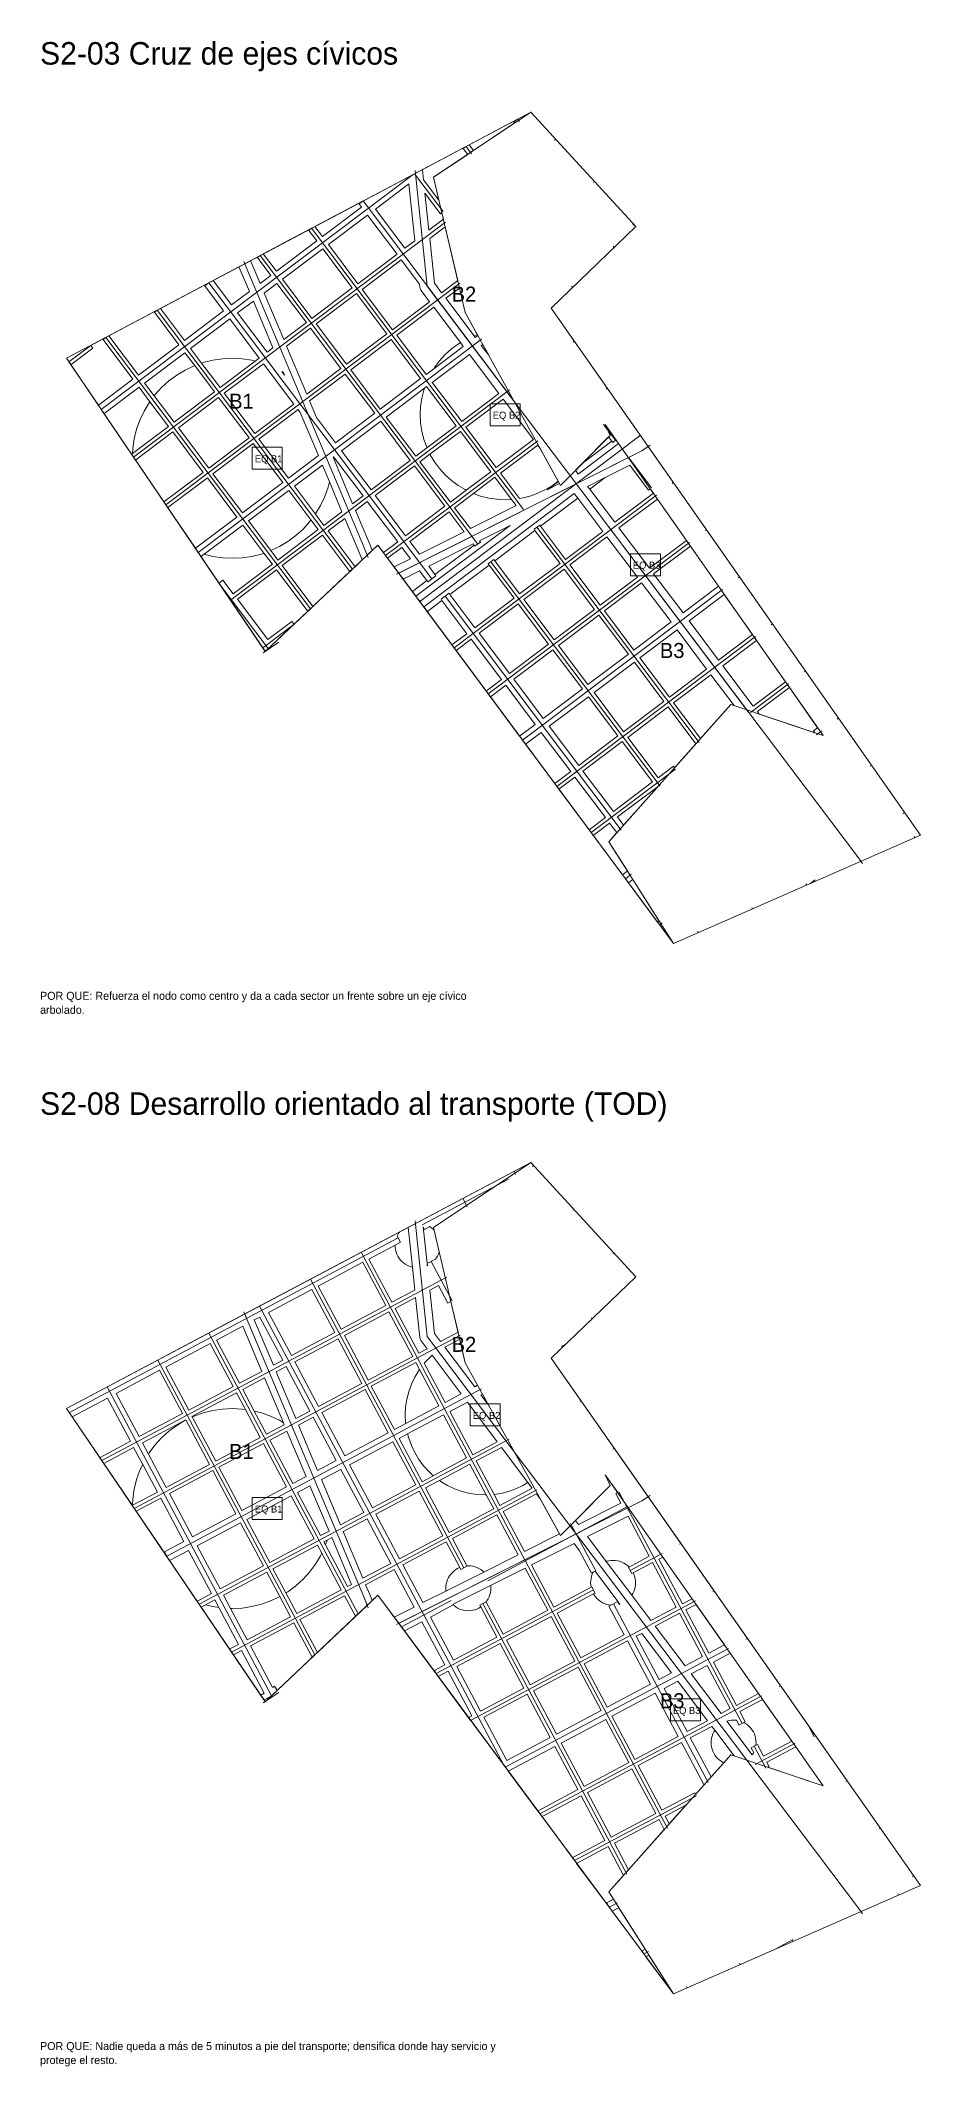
# Model space of a CAD drawing. Header units: metres. Extents: x 3873 to 16340, y -5213 to 3289.
# Drawn here: x 10581 to 12340, y -1013 to 3038 of the extents above; entities that cross this region are included whole.
import ezdxf

# ---------------------------------------------------------------- set-up
doc = ezdxf.new("R2010")
doc.units = ezdxf.units.M
for name, color, linetype, lineweight, plot in [('EQUIPAMIENTO', 5, 'Continuous', 0, False), ('LIMITE-INTERVENCION', 30, 'Continuous', 0, False), ('MANZANAS-PROPUESTAS', 33, 'Continuous', 0, False), ('SECTORES', 1, 'Continuous', 0, False), ('TEXTO', 7, 'Continuous', 0, False), ('VERDE-OBLIGATORIO', 3, 'Continuous', 0, False), ('VERDE-PROPUESTO', 82, 'Continuous', 0, False), ('VIA-BOULEVARD', 30, 'Continuous', 0, False), ('VIA-PRIMARIA', 1, 'Continuous', 0, False), ('VIA-SECUNDARIA', 8, 'Continuous', 0, False), ('VIA-TERCIARIA', 9, 'Continuous', 0, False)]:
    doc.layers.add(name, color=color, linetype=linetype, lineweight=lineweight, plot=plot)

msp = doc.modelspace()

# ---------------------------------------------------------------- linework, layer by layer
at = {"layer": 'EQUIPAMIENTO'}
for points in [[(11480, 2268), (11540, 2268), (11540, 2312), (11480, 2312), (11480, 2268)], [(11004.3, 2180.8), (11064.3, 2180.8), (11064.3, 2224.8), (11004.3, 2224.8), (11004.3, 2180.8)], [(11760, 1968), (11820, 1968), (11820, 2012), (11760, 2012), (11760, 1968)], [(11440, 268), (11500, 268), (11500, 312), (11440, 312), (11440, 268)], [(11004.3, 80.8), (11064.3, 80.8), (11064.3, 124.8), (11004.3, 124.8), (11004.3, 80.8)], [(11840, -322), (11900, -322), (11900, -278), (11840, -278), (11840, -322)]]:
    msp.add_lwpolyline(points, close=True, dxfattribs=at)
at = {"layer": 'LIMITE-INTERVENCION'}
for points in [[(10633, 2403), (11561, 2895), (11771.2, 2666.4), (11601.5, 2503.2), (12340, 1449), (11846.2, 1232.4), (11255.3, 2029.4), (11030.2, 1816.5), (10633, 2403)], [(10633, 303), (11561, 795), (11771.2, 566.4), (11601.5, 403.2), (12340, -651), (11846.2, -867.6), (11255.3, -70.6), (11030.2, -283.5), (10633, 303)]]:
    msp.add_lwpolyline(points, close=True, dxfattribs=at)
at = {"layer": 'MANZANAS-PROPUESTAS'}
for points in [[(11437.9, 2829.7), (11534.5, 2880.9), (11526.5, 2874.9), (11528, 2872.9), (11446.5, 2818.2), (11437.9, 2829.7)], [(11426, 2822.2), (11434.9, 2810.4), (11366.7, 2764.7), (11377.4, 2718.9), (11346.6, 2759.8), (11344.5, 2779.5), (11342.9, 2779.4), (11431.6, 2826.4), (11426, 2822.2)], [(11217.8, 2711.3), (11222.6, 2705), (11144.3, 2646), (11129.2, 2666.1), (11225.8, 2717.3), (11217.8, 2711.3)], [(11250.6, 2701.1), (11317.3, 2751.4), (11329.3, 2637.7), (11309.5, 2622.8), (11250.6, 2701.1)], [(11357.3, 2658.8), (11349.4, 2732.7), (11380.2, 2691.9), (11383.2, 2694.1), (11386.3, 2680.7), (11357.3, 2658.8)], [(11156.3, 2630.1), (11234.6, 2689), (11293.6, 2610.8), (11215.3, 2551.8), (11156.3, 2630.1)], [(11117.3, 2658.5), (11133.1, 2637.6), (11052.4, 2576.8), (11026.3, 2611.5), (11122.9, 2662.7), (11117.3, 2658.5)], [(11382.7, 2533.9), (11368.5, 2552.7), (11359, 2642.5), (11389.8, 2665.7), (11414.9, 2558.2), (11382.7, 2533.9)], [(11014.4, 2604), (11041.3, 2568.4), (11019.9, 2552.3), (11004, 2590), (11004, 2590.1), (11000.6, 2597.9), (11020, 2608.2), (11014.4, 2604)], [(11064.5, 2560.9), (11145.1, 2621.6), (11204.1, 2543.4), (11123.5, 2482.6), (11064.5, 2560.9)], [(11223.7, 2540.6), (11302, 2599.6), (11338.5, 2551.2), (11339.1, 2545.4), (11339.3, 2544.1), (11339.6, 2542.8), (11340, 2541.5), (11340.6, 2540.3), (11341.3, 2539.1), (11342, 2538), (11358.7, 2515.9), (11284.5, 2460), (11223.7, 2540.6)], [(10909.2, 2547.6), (10947, 2497.4), (10868.8, 2438.4), (10820.5, 2502.4), (10917.2, 2553.6), (10909.2, 2547.6)], [(10980, 2579.9), (10998.4, 2536.1), (10963, 2509.4), (10926.1, 2558.4), (10977.6, 2585.7), (10980, 2579.9)], [(11027.9, 2533.3), (11053.3, 2552.4), (11112.3, 2474.2), (11067, 2440.1), (11027.9, 2533.3)], [(10975, 2493.4), (11006.4, 2517.1), (11045.6, 2423.9), (11034, 2415.2), (10975, 2493.4)], [(11131.9, 2471.4), (11212.5, 2532.2), (11273.3, 2451.5), (11192.7, 2390.7), (11131.9, 2471.4)], [(11391.1, 2522.7), (11418.4, 2543.3), (11429.8, 2494.3), (11454.1, 2450.3), (11447.5, 2448), (11391.1, 2522.7)], [(10808.7, 2494.9), (10857.6, 2430), (10776.9, 2369.2), (10717.6, 2447.9), (10814.3, 2499.1), (10808.7, 2494.9)], [(10880.8, 2422.4), (10959.1, 2481.4), (11018, 2403.1), (11010.2, 2397.2), (11003.3, 2399), (10983.9, 2401.8), (10964.3, 2402.8), (10944.7, 2401.8), (10925.3, 2399), (10906.3, 2394.2), (10903, 2393), (10880.8, 2422.4)], [(11367.1, 2504.7), (11420.3, 2434.2), (11415.6, 2431.3), (11402.2, 2421.4), (11389.8, 2410.2), (11378.6, 2397.8), (11368.7, 2384.4), (11367.2, 2382), (11351.9, 2370.5), (11292.9, 2448.8), (11367.1, 2504.7)], [(10705.8, 2440.3), (10765.7, 2360.8), (10696.8, 2308.8), (10637.8, 2395.9), (10642, 2390.3), (10685.5, 2423), (10681.3, 2428.6), (10711.4, 2444.6), (10705.8, 2440.3)], [(11072.6, 2426.8), (11120.7, 2463), (11181.5, 2382.3), (11113, 2330.7), (11072.6, 2426.8)], [(11281.8, 2440.3), (11340.7, 2362.1), (11260.1, 2301.3), (11201.1, 2379.6), (11281.8, 2440.3)], [(10789, 2353.2), (10869.6, 2414), (10889.2, 2388.1), (10887.8, 2387.6), (10870, 2379.2), (10853.2, 2369.1), (10837.4, 2357.4), (10822.9, 2344.2), (10809.7, 2329.7), (10808.2, 2327.7), (10789, 2353.2)], [(11170.6, 2233.9), (11132.4, 2284.7), (11118.6, 2317.4), (11189.9, 2371.1), (11248.9, 2292.9), (11170.6, 2233.9)], [(10708.4, 2292.5), (10777.8, 2344.8), (10799.5, 2315.9), (10798, 2313.9), (10787.9, 2297.1), (10779.5, 2279.3), (10772.9, 2260.9), (10768.2, 2241.8), (10765.3, 2222.4), (10764.8, 2212.3), (10763, 2211), (10702.4, 2300.5), (10708.4, 2292.5)], [(11331.1, 2207.1), (11272.1, 2285.3), (11348.6, 2343), (11347.3, 2339.3), (11343.3, 2323.2), (11340.8, 2306.7), (11340, 2290), (11340.8, 2273.3), (11343.3, 2256.8), (11347.3, 2240.7), (11352.9, 2224.9), (11353.4, 2223.9), (11331.1, 2207.1)], [(11319.9, 2198.6), (11241.6, 2139.7), (11182.7, 2217.9), (11260.9, 2276.9), (11319.9, 2198.6)], [(11723, 2236.9), (11663.9, 2192.4), (11716.6, 2245.5), (11723, 2236.9)], [(11225.7, 2127.6), (11204.9, 2112), (11165.8, 2205.2), (11166.7, 2205.9), (11225.7, 2127.6)], [(11339.5, 2195.9), (11359.5, 2211), (11360.1, 2209.9), (11368.7, 2195.6), (11378.6, 2182.2), (11389.8, 2169.8), (11402.2, 2158.6), (11415.6, 2148.7), (11429.9, 2140.1), (11432, 2139.1), (11400.3, 2115.2), (11339.5, 2195.9)], [(11728.8, 2074.8), (11678.8, 2141), (11709.8, 2164.4), (11759, 2189.1), (11796.6, 2139.3), (11799.8, 2141.7), (11806, 2132.9), (11728.8, 2074.8)], [(11183.5, 2095.9), (11147.4, 2068.6), (11130.3, 2091.3), (11130.6, 2091.7), (11140.7, 2108.5), (11149.1, 2126.3), (11155.7, 2144.8), (11158.4, 2155.6), (11183.5, 2095.9)], [(11250.1, 2128.5), (11328.3, 2187.4), (11389.1, 2106.8), (11310.8, 2047.8), (11250.1, 2128.5)], [(11244, 2018.7), (11239, 2030.9), (11239, 2031), (11210.5, 2098.7), (11234.1, 2116.4), (11294.9, 2035.8), (11266.5, 2014.4), (11255.3, 2029.4), (11244, 2018.7)], [(11440.2, 2062.3), (11408.7, 2104), (11446.4, 2132.4), (11460.7, 2127.3), (11476.8, 2123.3), (11493.3, 2120.8), (11510, 2120), (11522.7, 2120.6), (11531.9, 2108.4), (11440.2, 2062.3)], [(11704.9, 2056.7), (11630.6, 2000.7), (11580.6, 2067), (11654.9, 2123), (11704.9, 2056.7)], [(11798, 1982.9), (11737.2, 2063.6), (11814, 2121.4), (11872, 2038.7), (11798, 1982.9)], [(11055.6, 1999.4), (11041.4, 2018.3), (11058.6, 2026.4), (11075.4, 2036.5), (11091.2, 2048.2), (11105.7, 2061.4), (11118.9, 2075.9), (11121.6, 2079.6), (11136.2, 2060.2), (11055.6, 1999.4)], [(11155.8, 2057.5), (11189.1, 2082.5), (11215, 2021), (11223.8, 1999.6), (11209.6, 1986.1), (11155.8, 2057.5)], [(11338.5, 2011.1), (11319.3, 2036.6), (11397.5, 2095.6), (11427.5, 2055.9), (11338.5, 2011.1)], [(11064, 1988.2), (11144.6, 2049), (11198.9, 1977.1), (11204.4, 1981.3), (11125.5, 1906.6), (11064, 1988.2)], [(11356.9, 1986.8), (11445.8, 2031.5), (11447.5, 2029.3), (11369.2, 1970.3), (11356.9, 1986.8)], [(11619.4, 1992.3), (11538.7, 1931.5), (11488.8, 1997.8), (11569.4, 2058.6), (11619.4, 1992.3)], [(11713.3, 2045.5), (11774.1, 1964.9), (11699.8, 1908.9), (11639, 1989.6), (11713.3, 2045.5)], [(11865.5, 1893.5), (11806.5, 1971.8), (11880, 2027.2), (11936.3, 1946.9), (11865.5, 1893.5)], [(10902.1, 2006.5), (10908, 2011), (10925.3, 2006.7), (10944.7, 2003.8), (10964.3, 2002.8), (10983.9, 2003.8), (11003.3, 2006.7), (11022.4, 2011.4), (11027.6, 2013.3), (11044.4, 1991), (10966.1, 1932), (10945.5, 1959.4), (10937.5, 1953.4), (10896.1, 2014.5), (10902.1, 2006.5)], [(11274.8, 2003.1), (11303.3, 2024.6), (11320.3, 2002), (11287.8, 1985.6), (11270.6, 2008.7), (11274.8, 2003.1)], [(11527.5, 1923.1), (11449.3, 1864.1), (11399.3, 1930.4), (11477.6, 1989.4), (11527.5, 1923.1)], [(11083.5, 1876.5), (11035.3, 1840.2), (10974.5, 1920.8), (11052.8, 1979.8), (11114.8, 1897.6), (11120.4, 1901.8), (11087.7, 1870.9), (11083.5, 1876.5)], [(11338.7, 1977.6), (11353.3, 1958.3), (11324.2, 1936.4), (11331.4, 1926.8), (11331.4, 1926.8), (11305.9, 1961.1), (11338.7, 1977.6)], [(11688.6, 1900.5), (11607.9, 1839.7), (11547.1, 1920.3), (11627.8, 1981.1), (11688.6, 1900.5)], [(11782.5, 1953.7), (11841.5, 1875.5), (11767.2, 1819.4), (11708.2, 1897.7), (11782.5, 1953.7)], [(11341.9, 1912.7), (11346.9, 1906), (11346.9, 1906), (11354.2, 1896.4), (11383.3, 1918.4), (11433.3, 1852.1), (11403.4, 1829.6), (11339.1, 1916.3), (11341.9, 1912.7)], [(11596.7, 1831.3), (11518.5, 1772.3), (11457.7, 1852.9), (11536, 1911.9), (11596.7, 1831.3)], [(11936.5, 1799.3), (11877.5, 1877.5), (11947.8, 1930.5), (12004, 1850.2), (11936.5, 1799.3)], [(11756, 1811), (11675.3, 1750.2), (11616.3, 1828.5), (11697, 1889.3), (11756, 1811)], [(11411.8, 1818.4), (11441.7, 1840.9), (11502.5, 1760.2), (11471.9, 1737.2), (11407.6, 1824), (11411.8, 1818.4)], [(11838.2, 1725.2), (11779.2, 1803.5), (11853.5, 1859.5), (11912.5, 1781.2), (11838.2, 1725.2)], [(12005.7, 1707.5), (11944.9, 1788.1), (12012.1, 1838.7), (12070, 1755.9), (12005.7, 1707.5)], [(11664.1, 1741.8), (11585.9, 1682.8), (11526.9, 1761.1), (11605.2, 1820.1), (11664.1, 1741.8)], [(11746.3, 1656), (11687.4, 1734.3), (11768, 1795), (11827, 1716.8), (11746.3, 1656)], [(11480.3, 1726), (11510.9, 1749.1), (11569.9, 1670.8), (11538.6, 1647.2), (11476.1, 1731.6), (11480.3, 1726)], [(11846.6, 1714), (11921, 1770.1), (11967.4, 1708.4), (11961, 1710.6), (11900.5, 1642.5), (11846.6, 1714)], [(12014.2, 1696.3), (12078.1, 1744.5), (12134.3, 1664.1), (12126, 1657.8), (12128.8, 1654.1), (12017.8, 1691.5), (12014.2, 1696.3)], [(11676.2, 1725.8), (11735.2, 1647.6), (11656.9, 1588.6), (11597.9, 1666.9), (11676.2, 1725.8)], [(11846, 1587.1), (11815.5, 1564.2), (11754.8, 1644.8), (11835.4, 1705.6), (11891, 1631.9), (11848.4, 1584), (11846, 1587.1)], [(11550.6, 1631.2), (11581.9, 1654.8), (11640.9, 1576.6), (11608.9, 1552.4), (11544.6, 1639.2), (11550.6, 1631.2)], [(11743.6, 1636.4), (11804.4, 1555.7), (11726.1, 1496.8), (11665.3, 1577.4), (11743.6, 1636.4)], [(11617.3, 1541.2), (11649.3, 1565.4), (11710.1, 1484.7), (11677.4, 1460.1), (11613.1, 1546.8), (11617.3, 1541.2)], [(11734.5, 1485.6), (11812.8, 1544.5), (11813, 1544.2), (11746.6, 1469.5), (11734.5, 1485.6)], [(11744.1, 1370.1), (11681.6, 1454.4), (11685.8, 1448.8), (11718.6, 1473.5), (11733.1, 1454.3), (11717, 1436.2), (11754.1, 1377.6), (11744.1, 1370.1)], [(11814.4, 1275.3), (11750.1, 1362.1), (11756.1, 1354.1), (11764.9, 1360.7), (11817.5, 1277.6), (11814.4, 1275.3)], [(11329.1, 539.6), (11283.2, 515.2), (11237.2, 601.7), (11289.8, 629.7), (11289.8, 628.8), (11290, 624.4), (11290.6, 620.1), (11291.7, 615.8), (11293.2, 611.6), (11295.1, 607.6), (11297.4, 603.8), (11300, 600.3), (11303, 597), (11306.2, 594), (11309.8, 591.4), (11313.6, 589.1), (11317.6, 587.3), (11321.7, 585.8), (11324.3, 585.1), (11329.1, 539.6)], [(11135.7, 547.7), (11224.9, 595.1), (11270.9, 508.6), (11181.7, 461.2), (11135.7, 547.7)], [(11036.8, 495.1), (11123.3, 541.1), (11169.3, 454.6), (11082.8, 408.6), (11036.8, 495.1)], [(11380.6, 436.7), (11368.5, 452.7), (11359.3, 539.7), (11376.3, 548.8), (11395.2, 513.4), (11401.3, 516.6), (11415.6, 455.3), (11380.6, 436.7)], [(11188.3, 448.8), (11277.4, 496.2), (11324.9, 407), (11235.7, 359.6), (11188.3, 448.8)], [(11289.8, 502.8), (11330.7, 524.6), (11339.1, 445.4), (11339.3, 444.1), (11339.6, 442.8), (11340, 441.5), (11340.6, 440.3), (11341.3, 439.1), (11342, 438), (11353.8, 422.4), (11337.2, 413.6), (11289.8, 502.8)], [(10932.6, 439.7), (10985.2, 467.7), (11023.3, 377), (10978.6, 353.2), (10932.6, 439.7)], [(11008.2, 479.9), (11019.1, 485.7), (11065.1, 399.2), (11046.4, 389.2), (11008.2, 479.9)], [(10831.1, 385.7), (10920.2, 433.1), (10966.2, 346.6), (10877.1, 299.2), (10831.1, 385.7)], [(11089.4, 396.2), (11175.9, 442.2), (11223.3, 353.1), (11136.8, 307), (11089.4, 396.2)], [(10732.2, 333.1), (10818.7, 379.2), (10864.7, 292.6), (10778.2, 246.6), (10732.2, 333.1)], [(11051.8, 376.3), (11071.7, 386.8), (11119.1, 297.7), (11091.1, 282.8), (11051.8, 376.3)], [(11331.4, 394.7), (11338.6, 381.1), (11337, 378.9), (11328.9, 365.4), (11322.2, 351.2), (11316.9, 336.4), (11313.1, 321.2), (11310.8, 305.7), (11310, 290), (11310.8, 274.3), (11311, 272.8), (11288.3, 260.7), (11242.2, 347.3), (11331.4, 394.7)], [(10883.6, 286.8), (10972.8, 334.3), (10990.6, 300.9), (10983.9, 301.8), (10964.3, 302.8), (10944.7, 301.8), (10925.3, 299), (10906.3, 294.2), (10887.8, 287.6), (10884.2, 285.9), (10883.6, 286.8)], [(10985.2, 340.8), (11028.8, 364), (11066.4, 274.5), (11058.6, 279.2), (11040.8, 287.6), (11022.4, 294.2), (11008.1, 297.8), (10985.2, 340.8)], [(11189.4, 208.2), (11143.4, 294.7), (11229.9, 340.7), (11275.9, 254.2), (11189.4, 208.2)], [(10714.5, 323.8), (10760.5, 237.2), (10700.2, 205.1), (10703.5, 199), (10644.2, 286.4), (10714.5, 323.8)], [(11125.7, 285.3), (11171.7, 198.8), (11134.7, 179.1), (11096.6, 269.8), (11125.7, 285.3)], [(10784.7, 234.3), (10871.3, 280.3), (10871.5, 279.9), (10870, 279.2), (10853.2, 269.1), (10837.4, 257.4), (10822.9, 244.2), (10809.7, 229.7), (10798, 213.9), (10796.7, 211.8), (10784.7, 234.3)], [(11314.7, 252.2), (11316.9, 243.6), (11322.2, 228.8), (11328.9, 214.6), (11337, 201.1), (11346.3, 188.5), (11356.9, 176.9), (11366.1, 168.5), (11343.7, 156.5), (11297.6, 243.1), (11314.7, 252.2)], [(10767.1, 224.9), (10785.1, 191.1), (10779.5, 179.3), (10772.9, 160.9), (10768.2, 141.8), (10765.3, 122.4), (10764.6, 108.7), (10707.4, 193.1), (10767.1, 224.9)], [(11244.8, 104), (11198.8, 190.5), (11285.3, 236.5), (11331.3, 150), (11244.8, 104)], [(11181.1, 181.1), (11227.1, 94.6), (11180.6, 69.9), (11142.5, 160.6), (11181.1, 181.1)], [(11731.2, 132.8), (11741.3, 113.8), (11656.3, 71), (11650.4, 78.8), (11719.7, 148.7), (11709.6, 170.5), (11734.7, 134.7), (11731.2, 132.8)], [(11298.8, 2.4), (11251.3, 91.6), (11337.9, 137.6), (11385.3, 48.4), (11298.8, 2.4)], [(11486.8, 102.4), (11397.6, 55), (11350.2, 144.2), (11378.2, 159.1), (11381.1, 157), (11394.6, 148.9), (11408.8, 142.2), (11423.6, 136.9), (11438.8, 133.1), (11454.3, 130.8), (11470, 130), (11472.1, 130.1), (11486.8, 102.4)], [(11564, 143.5), (11499.2, 109), (11487.5, 131), (11501.2, 133.1), (11516.4, 136.9), (11531.2, 142.2), (11545.4, 148.9), (11555.4, 154.9), (11564, 143.5)], [(11572.6, 132.2), (11579.8, 122.5), (11618.7, 52.1), (11548.3, 16.7), (11505.8, 96.6), (11572.6, 132.2)], [(11281.1, -7), (11225.4, -36.6), (11186.1, 56.9), (11233.7, 82.2), (11281.1, -7)], [(11535.8, 10.4), (11467.2, -24.2), (11464.6, -21.8), (11461, -19.2), (11457.2, -16.9), (11453.3, -15), (11449.1, -13.5), (11444.8, -12.5), (11440.4, -11.8), (11436, -11.6), (11433.1, -11.7), (11404.2, 42.6), (11493.4, 90.1), (11535.8, 10.4)], [(11755.4, 87.3), (11797.9, 7.3), (11757.5, -14.1), (11757.3, -14), (11754.1, -11), (11750.5, -8.4), (11746.7, -6.1), (11742.8, -4.2), (11738.6, -2.7), (11734.3, -1.7), (11729.9, -1), (11725.5, -0.8), (11721.1, -1), (11716.8, -1.7), (11712.5, -2.7), (11712, -2.9), (11674.6, 46.7), (11755.4, 87.3)], [(11202.3, -48.8), (11194.6, -53), (11150.4, 30), (11153.9, 39.8), (11163, 44.6), (11202.3, -48.8)], [(11182.2, -59.5), (11093, -107), (11071.2, -66), (11075.4, -63.5), (11091.2, -51.8), (11105.7, -38.6), (11118.9, -24.1), (11130.6, -8.3), (11140.7, 8.5), (11143.2, 13.8), (11182.2, -59.5)], [(11345.4, -85.4), (11305.3, -9.9), (11391.9, 36.1), (11419, -15), (11418.8, -15), (11414.8, -16.9), (11411, -19.2), (11407.5, -21.8), (11404.2, -24.8), (11401.2, -28.1), (11398.6, -31.6), (11396.3, -35.4), (11394.5, -39.4), (11393, -43.5), (11391.9, -47.8), (11391.2, -52.2), (11391, -56.6), (11391.2, -61), (11391.4, -62.3), (11345.4, -85.4)], [(11647.4, 33), (11658.3, 18.4), (11682.2, -26.5), (11685.8, -24.6), (11684, -28.6), (11682.5, -32.7), (11681.4, -37), (11680.7, -41.4), (11680.5, -45.8), (11680.7, -50.2), (11681.4, -54.6), (11681.4, -54.6), (11607.2, -94.1), (11562.4, -9.8), (11647.4, 33)], [(11864.2, -87.6), (11816.8, 1.5), (11824.9, 5.8), (11883.3, -77.5), (11864.2, -87.6)], [(11244, -81.3), (11239, -69.1), (11239, -69), (11230.8, -49.5), (11287.7, -19.3), (11327.6, -94.4), (11287.8, -114.4), (11255.3, -70.6), (11244, -81.3)], [(11549.9, -16.1), (11594.8, -100.7), (11505.6, -148.1), (11471.6, -84.1), (11473.4, -81.6), (11475.7, -77.8), (11477.6, -73.8), (11479.1, -69.7), (11480.2, -65.4), (11480.8, -61), (11481, -56.6), (11480.8, -52.2), (11480.6, -51), (11549.9, -16.1)], [(11804.4, -5), (11851.9, -94.2), (11801.1, -121.2), (11763, -70.6), (11765.2, -67), (11767.1, -63), (11768.6, -58.9), (11769.7, -54.6), (11770.3, -50.2), (11770.5, -45.8), (11770.3, -41.4), (11769.7, -37), (11768.6, -32.7), (11767.1, -28.6), (11765.7, -25.6), (11804.4, -5)], [(10994.1, -159.5), (10960.9, -97), (10964.3, -97.2), (10983.9, -96.2), (11003.3, -93.3), (11022.4, -88.6), (11040.8, -82), (11058.6, -73.6), (11059.2, -73.2), (11080.7, -113.5), (10994.1, -159.5)], [(11099.6, -119.3), (11188.8, -71.9), (11209.7, -111.2), (11215.8, -107.9), (11134.5, -184.9), (11099.6, -119.3)], [(11717.3, -92.5), (11747.7, -149.6), (11661.1, -195.6), (11613.7, -106.4), (11686.3, -67.8), (11688.1, -70.8), (11690.7, -74.3), (11693.7, -77.6), (11697, -80.6), (11700.5, -83.2), (11704.3, -85.5), (11708.3, -87.4), (11712.5, -88.9), (11716.8, -89.9), (11720.9, -90.5), (11717.3, -92.5)], [(10910.5, -89.6), (10925.3, -93.3), (10937.2, -95.1), (10976.5, -168.9), (10959.6, -177.9), (10962.9, -184.1), (10902, -94.2), (10910.5, -89.6)], [(11493.3, -154.6), (11406.7, -200.6), (11360.7, -114.1), (11406, -90), (11407.5, -91.4), (11411, -94), (11414.8, -96.3), (11418.8, -98.2), (11423, -99.7), (11427.3, -100.7), (11431.6, -101.4), (11436, -101.6), (11440.4, -101.4), (11444.8, -100.7), (11449.1, -99.7), (11453.3, -98.2), (11457.2, -96.3), (11461, -94), (11493.3, -154.6)], [(11648.8, -202.2), (11559.6, -249.6), (11512.2, -160.4), (11601.4, -113), (11648.8, -202.2)], [(11904.4, -193.1), (11869.4, -211.7), (11809.7, -132.5), (11858.4, -106.6), (11904.4, -193.1)], [(11916.8, -186.5), (11870.8, -100), (11891.4, -89), (11948, -169.9), (11916.8, -186.5)], [(11048.7, -252.5), (11044.9, -255.1), (11000.7, -171.9), (11087.2, -125.9), (11123, -193.2), (11129.2, -189.9), (11054.2, -260.8), (11048.7, -252.5)], [(11343.1, -123.5), (11389.1, -210), (11368.2, -221.1), (11371.5, -227.3), (11308.2, -142), (11343.1, -123.5)], [(11667.7, -208), (11754.2, -162), (11800.3, -248.5), (11713.7, -294.5), (11667.7, -208)], [(11771.9, -152.6), (11782.9, -146.8), (11842.6, -226), (11817.9, -239.1), (11771.9, -152.6)], [(10983, -181.3), (11028.2, -266.2), (11021.5, -270.7), (10966.8, -189.9), (10983, -181.3)], [(11413.3, -213), (11499.8, -167), (11547.2, -256.2), (11460.7, -302.2), (11413.3, -213)], [(11972.2, -290.7), (11926.2, -204.2), (11959.6, -186.4), (12016.3, -267.3), (11972.2, -290.7)], [(11395.6, -222.4), (11443.1, -311.6), (11437.5, -314.6), (11440.7, -320.7), (11375.7, -233), (11395.6, -222.4)], [(11701.4, -301.1), (11612.2, -348.5), (11566.2, -262), (11655.4, -214.6), (11701.4, -301.1)], [(11827.3, -256.8), (11854.8, -242.2), (11914.5, -321.4), (11873.3, -343.3), (11827.3, -256.8)], [(11959.8, -297.3), (11941.3, -307.1), (11881.6, -227.9), (11913.8, -210.8), (11959.8, -297.3)], [(11467.3, -314.5), (11553.8, -268.5), (11599.8, -355.1), (11513.3, -401.1), (11467.3, -314.5)], [(11723.1, -312.2), (11809.6, -266.2), (11855.7, -352.7), (11769.1, -398.7), (11723.1, -312.2)], [(12026.2, -392.3), (12013.9, -369.1), (12011, -370.6), (12011.1, -369.6), (12011.3, -365.2), (12011.1, -360.8), (12010.5, -356.4), (12009.4, -352.1), (12007.9, -348), (12006, -344), (12003.7, -340.2), (12001.1, -336.6), (11998.2, -333.4), (11994.9, -330.4), (11991.3, -327.8), (11987.5, -325.5), (11986.8, -325.2), (11989.7, -323.6), (11978.8, -303.1), (12024.4, -278.8), (12082.7, -362.2), (12026.2, -392.3)], [(11756.8, -405.3), (11667.6, -452.7), (11621.6, -366.2), (11710.8, -318.7), (11756.8, -405.3)], [(11879.9, -355.7), (11923.1, -332.7), (11928.8, -340.4), (11926.6, -344), (11924.8, -348), (11923.3, -352.1), (11922.2, -356.4), (11921.5, -360.8), (11921.3, -365.2), (11921.5, -369.6), (11922.2, -374), (11923.3, -378.3), (11924.8, -382.4), (11926.6, -386.4), (11928.9, -390.2), (11931.5, -393.7), (11934.5, -397), (11937.8, -400), (11941.3, -402.6), (11945.1, -404.9), (11946.6, -405.6), (11921.5, -433.9), (11879.9, -355.7)], [(11609.2, -372.7), (11655.2, -459.3), (11576, -501.4), (11579.3, -507.6), (11516, -422.3), (11609.2, -372.7)], [(11888.7, -465.4), (11823.1, -500.2), (11775.7, -411.1), (11862.2, -365), (11907.1, -449.3), (11908.3, -448.7), (11890.5, -468.7), (11888.7, -465.4)], [(12037.1, -412.8), (12032.8, -404.6), (12090.8, -373.7), (12145.3, -451.5), (12034.6, -414.2), (12037.1, -412.8)], [(11810.8, -506.8), (11721.6, -554.2), (11674.2, -465), (11763.3, -417.6), (11810.8, -506.8)], [(11661.8, -471.6), (11709.2, -560.8), (11645.2, -594.8), (11648.5, -601), (11583.5, -513.3), (11661.8, -471.6)], [(11728.1, -566.6), (11817.3, -519.2), (11827.9, -539.1), (11756.3, -619.6), (11728.1, -566.6)], [(11829.7, -512.6), (11871, -490.6), (11837.8, -527.9), (11829.7, -512.6)], [(11713.1, -685.6), (11717.8, -694.4), (11652.7, -606.7), (11715.8, -573.2), (11746.4, -630.7), (11717, -663.8), (11726.3, -678.5), (11713.1, -685.6)], [(11783.8, -781.6), (11787.1, -787.8), (11723.8, -702.5), (11737.1, -695.5), (11789.7, -778.5), (11783.8, -781.6)], [(11791.3, -793.5), (11797.2, -790.3), (11846.2, -867.6), (11791.3, -793.5)]]:
    msp.add_lwpolyline(points, close=True, dxfattribs=at)
at = {"layer": 'SECTORES'}
for points in [[(10989.1, 2591.8), (11561, 2895), (11771.2, 2666.4), (11601.5, 2503.2), (11795.5, 2226.3), (11783, 2218), (11296.9, 1973.4), (11255.3, 2029.4), (11233.9, 2009.2), (11227, 2026), (10992, 2585), (10989.1, 2591.8)], [(11030.2, 1816.5), (11030, 1816.9), (10633, 2403), (10989.1, 2591.8), (10992, 2585), (11227, 2026), (11233.9, 2009.2), (11032.1, 1818.3), (11030.2, 1816.5)], [(11795.5, 2226.3), (12340, 1449), (11846.2, 1232.4), (11296.9, 1973.4), (11783, 2218), (11795.5, 2226.3)], [(10989.1, 491.8), (11561, 795), (11771.2, 566.4), (11601.5, 403.2), (11795.5, 126.3), (11783, 118), (11296.9, -126.6), (11255.3, -70.6), (11233.9, -90.8), (11227, -74), (10992, 485), (10989.1, 491.8)], [(11030.2, -283.5), (11030, -283.1), (10633, 303), (10989.1, 491.8), (10992, 485), (11227, -74), (11233.9, -90.8), (11032.1, -281.7), (11030.2, -283.5)], [(11795.5, 126.3), (12340, -651), (11846.2, -867.6), (11296.9, -126.6), (11783, 118), (11795.5, 126.3)]]:
    msp.add_lwpolyline(points, close=True, dxfattribs=at)
at = {"layer": 'VERDE-OBLIGATORIO'}
for points in [[(12145.3, 1648.5), (11709.6, 2270.5), (11719.7, 2248.7), (11620.6, 2148.7), (11429.8, 2494.3), (11366.7, 2764.7), (11561, 2895), (11771.2, 2666.4), (11601.5, 2503.2), (12340, 1449), (11846.2, 1232.4), (11717, 1436.2), (11961, 1710.6), (12145.3, 1648.5)], [(12145.3, -451.5), (11709.6, 170.5), (11719.7, 148.7), (11620.6, 48.7), (11429.8, 394.3), (11366.7, 664.7), (11561, 795), (11771.2, 566.4), (11601.5, 403.2), (12340, -651), (11846.2, -867.6), (11717, -663.8), (11961, -389.4), (12145.3, -451.5)]]:
    msp.add_lwpolyline(points, close=True, dxfattribs=at)
at = {"layer": 'VERDE-PROPUESTO'}
for points in [[(11378.6, 2397.8), (11389.8, 2410.2), (11402.2, 2421.4), (11415.6, 2431.3), (11420.3, 2434.2), (11426.1, 2426.4), (11367.2, 2382), (11368.7, 2384.4), (11378.6, 2397.8)], [(11450.1, 2444.5), (11447.5, 2448), (11454.1, 2450.3), (11455.2, 2448.3), (11450.1, 2444.5)], [(11462.1, 2428.5), (11464.9, 2430.6), (11477.1, 2408.7), (11462.1, 2428.5)], [(10925.3, 2399), (10944.7, 2401.8), (10964.3, 2402.8), (10983.9, 2401.8), (11003.3, 2399), (11010.2, 2397.2), (10939.8, 2344.2), (10903, 2393), (10906.3, 2394.2), (10925.3, 2399)], [(10948.2, 2333), (11026.5, 2392), (11087.3, 2311.3), (11009, 2252.3), (10948.2, 2333)], [(11438.2, 2410.5), (11497.2, 2332.2), (11422.9, 2276.3), (11364, 2354.5), (11438.2, 2410.5)], [(10822.9, 2344.2), (10837.4, 2357.4), (10853.2, 2369.1), (10870, 2379.2), (10887.8, 2387.6), (10889.2, 2388.1), (10928.6, 2335.7), (10847.9, 2275), (10808.2, 2327.7), (10809.7, 2329.7), (10822.9, 2344.2)], [(11068.6, 2369.3), (11063.2, 2376.4), (11066.4, 2374.5), (11068.6, 2369.3)], [(10768.2, 2241.8), (10772.9, 2260.9), (10779.5, 2279.3), (10787.9, 2297.1), (10798, 2313.9), (10799.5, 2315.9), (10836.8, 2266.5), (10764.8, 2212.3), (10765.3, 2222.4), (10768.2, 2241.8)], [(10856.4, 2263.8), (10937, 2324.6), (10997.8, 2243.9), (10917.1, 2183.1), (10856.4, 2263.8)], [(11347.3, 2240.7), (11343.3, 2256.8), (11340.8, 2273.3), (11340, 2290), (11340.8, 2306.7), (11343.3, 2323.2), (11347.3, 2339.3), (11348.6, 2343), (11352.8, 2346.1), (11411.7, 2267.8), (11353.4, 2223.9), (11352.9, 2224.9), (11347.3, 2240.7)], [(11505.6, 2321), (11566.4, 2240.4), (11492.1, 2184.4), (11431.4, 2265.1), (11505.6, 2321)], [(11136.4, 2208.1), (11076.4, 2162.9), (11017.4, 2241.1), (11095.7, 2300.1), (11100.2, 2294.2), (11136.4, 2208.1)], [(10771.2, 2199.6), (10845.2, 2255.4), (10906, 2174.7), (10827.6, 2115.6), (10767, 2205.2), (10771.2, 2199.6)], [(10984.5, 2093.7), (10925.6, 2171.9), (11006.2, 2232.7), (11065.2, 2154.5), (10984.5, 2093.7)], [(11415.6, 2148.7), (11402.2, 2158.6), (11389.8, 2169.8), (11378.6, 2182.2), (11368.7, 2195.6), (11360.1, 2209.9), (11359.5, 2211), (11420.2, 2256.7), (11481, 2176), (11432, 2139.1), (11429.9, 2140.1), (11415.6, 2148.7)], [(11604.4, 2148.7), (11590.1, 2140.1), (11575.1, 2132.9), (11559.3, 2127.3), (11543.2, 2123.3), (11538.7, 2122.6), (11500.6, 2173.2), (11574.8, 2229.2), (11579.8, 2222.5), (11615.9, 2157.2), (11604.4, 2148.7)], [(11656, 2171.4), (11650.4, 2178.8), (11663.9, 2192.4), (11723, 2236.9), (11724.8, 2234.5), (11731.3, 2239.4), (11736.5, 2232.1), (11656, 2171.4)], [(11130.3, 2091.3), (11088.4, 2146.9), (11144.4, 2189), (11158.4, 2155.6), (11155.7, 2144.8), (11149.1, 2126.3), (11140.7, 2108.5), (11130.6, 2091.7), (11130.3, 2091.3)], [(10835.7, 2104.3), (10914.4, 2163.5), (10973.4, 2085.2), (10890.5, 2022.8), (10831.5, 2109.8), (10835.7, 2104.3)], [(11493.3, 2120.8), (11476.8, 2123.3), (11460.7, 2127.3), (11446.4, 2132.4), (11489.4, 2164.8), (11522.7, 2120.6), (11510, 2120), (11493.3, 2120.8)], [(11593.8, 2139.6), (11616.3, 2156.5), (11618.7, 2152.1), (11593.8, 2139.6)], [(11674.6, 2146.7), (11709.8, 2164.4), (11678.8, 2141), (11674.6, 2146.7)], [(11105.7, 2061.4), (11091.2, 2048.2), (11075.4, 2036.5), (11058.6, 2026.4), (11041.4, 2018.3), (10996.6, 2077.7), (11077.2, 2138.5), (11121.6, 2079.6), (11118.9, 2075.9), (11105.7, 2061.4)], [(11578.8, 2069.4), (11567.6, 2061), (11569.4, 2058.6), (11488.8, 1997.8), (11487, 2000.2), (11475.8, 1991.8), (11477.6, 1989.4), (11399.3, 1930.4), (11397.5, 1932.8), (11381.5, 1920.8), (11383.3, 1918.4), (11354.2, 1896.4), (11346.9, 1906), (11647.7, 2132.6), (11654.9, 2123), (11580.6, 2067), (11578.8, 2069.4)], [(11003.3, 2006.7), (10983.9, 2003.8), (10964.3, 2002.8), (10944.7, 2003.8), (10925.3, 2006.7), (10908, 2011), (10985.4, 2069.3), (11027.6, 2013.3), (11022.4, 2011.4), (11003.3, 2006.7)], [(11353.3, 1958.3), (11355.1, 1955.9), (11371, 1967.9), (11369.2, 1970.3), (11447.5, 2029.3), (11449.3, 2026.9), (11460.5, 2035.3), (11458.7, 2037.7), (11459.7, 2038.5), (11519.7, 2068.7), (11331.4, 1926.8), (11324.2, 1936.4), (11353.3, 1958.3)], [(11317.6, 587.3), (11313.6, 589.1), (11309.8, 591.4), (11306.2, 594), (11303, 597), (11300, 600.3), (11297.4, 603.8), (11295.1, 607.6), (11293.2, 611.6), (11291.7, 615.8), (11290.6, 620.1), (11290, 624.4), (11289.8, 628.8), (11289.8, 629.7), (11300.4, 635.3), (11293.9, 647.5), (11295.1, 650), (11297.4, 653.8), (11299.1, 656.1), (11315.9, 665), (11324.3, 585.1), (11321.7, 585.8), (11317.6, 587.3)], [(11377.8, 615.8), (11376.3, 611.6), (11374.5, 607.6), (11372.2, 603.8), (11370.4, 601.4), (11353.7, 592.5), (11345.9, 666.1), (11348.7, 660.9), (11359.2, 666.6), (11359.8, 666.2), (11363.3, 663.6), (11366.6, 660.7), (11368, 659.1), (11378, 616.4), (11377.8, 615.8)], [(11353.8, 591.1), (11355.1, 588.7), (11354.1, 588.3), (11353.8, 591.1)], [(11363.6, 409.3), (11422, 331.9), (11389.8, 314.7), (11348, 393.3), (11356.9, 403.1), (11363.6, 409.3)], [(11448.8, 346.1), (11389.1, 425.4), (11418.9, 441.2), (11429.8, 394.3), (11454.7, 349.2), (11448.8, 346.1)], [(11310, 290), (11310.8, 305.7), (11313.1, 321.2), (11316.9, 336.4), (11322.2, 351.2), (11328.9, 365.4), (11337, 378.9), (11338.6, 381.1), (11377.4, 308.2), (11311, 272.8), (11310.8, 274.3), (11310, 290)], [(11461, 330), (11464.4, 331.7), (11477.1, 308.7), (11461, 330)], [(10906.3, 294.2), (10925.3, 299), (10944.7, 301.8), (10964.3, 302.8), (10983.9, 301.8), (10990.6, 300.9), (11020.2, 245.1), (10931.1, 197.7), (10884.2, 285.9), (10887.8, 287.6), (10906.3, 294.2)], [(11040.8, 287.6), (11058.6, 279.2), (11066.4, 274.5), (11068.1, 270.5), (11032.6, 251.6), (11008.1, 297.8), (11022.4, 294.2), (11040.8, 287.6)], [(11346.3, 188.5), (11337, 201.1), (11328.9, 214.6), (11322.2, 228.8), (11316.9, 243.6), (11314.7, 252.2), (11386.8, 290.5), (11432.8, 204), (11366.1, 168.5), (11356.9, 176.9), (11346.3, 188.5)], [(11434.2, 315.7), (11493.9, 236.5), (11445.2, 210.5), (11399.2, 297.1), (11434.2, 315.7)], [(10809.7, 229.7), (10822.9, 244.2), (10837.4, 257.4), (10853.2, 269.1), (10870, 279.2), (10871.5, 279.9), (10918.7, 191.1), (10832.2, 145.1), (10796.7, 211.8), (10798, 213.9), (10809.7, 229.7)], [(11111.7, 166.8), (11085.2, 152.8), (11039.2, 239.3), (11073.5, 257.6), (11111.7, 166.8)], [(11072.8, 146.2), (10983.6, 98.8), (10937.6, 185.3), (11026.8, 232.7), (11072.8, 146.2)], [(11531.2, 142.2), (11516.4, 136.9), (11501.2, 133.1), (11487.5, 131), (11451.8, 198.2), (11502.5, 225.1), (11555.4, 154.9), (11545.4, 148.9), (11531.2, 142.2)], [(10765.3, 122.4), (10768.2, 141.8), (10772.9, 160.9), (10779.5, 179.3), (10785.1, 191.1), (10814.5, 135.7), (10765, 109.4), (10768.3, 103.2), (10764.6, 108.7), (10765.3, 122.4)], [(10884.7, 46.2), (10838.7, 132.7), (10925.3, 178.7), (10971.3, 92.2), (10884.7, 46.2)], [(11454.3, 130.8), (11438.8, 133.1), (11423.6, 136.9), (11408.8, 142.2), (11394.6, 148.9), (11381.1, 157), (11378.2, 159.1), (11439.4, 191.6), (11472.1, 130.1), (11470, 130), (11454.3, 130.8)], [(10821.1, 123.3), (10867.1, 36.8), (10828.5, 16.3), (10833.2, 7.4), (10772.3, 97.4), (10821.1, 123.3)], [(11128.2, 42), (11039, -5.4), (10993, 81.1), (11082.2, 128.5), (11128.2, 42)], [(11157.6, 57.6), (11140.6, 48.6), (11094.6, 135.1), (11119.4, 148.3), (11157.6, 57.6)], [(10940.1, -58), (10894.1, 28.5), (10980.7, 74.5), (11026.7, -12), (10940.1, -58)], [(10838.8, -0.9), (10876.5, 19.1), (10922.5, -67.4), (10894.7, -82.1), (10896.2, -85), (10895.6, -84.8), (10838.8, -0.9)], [(11105.7, -38.6), (11091.2, -51.8), (11075.4, -63.5), (11071.2, -66), (11045.6, -17.8), (11134.8, 29.6), (11143.2, 13.8), (11140.7, 8.5), (11130.6, -8.3), (11118.9, -24.1), (11105.7, -38.6)], [(11147.1, 36.2), (11153.9, 39.8), (11150.4, 30), (11147.1, 36.2)], [(11040.8, -82), (11022.4, -88.6), (11003.3, -93.3), (10983.9, -96.2), (10964.3, -97.2), (10960.9, -97), (10946.7, -70.4), (11033.2, -24.4), (11059.2, -73.2), (11058.6, -73.6), (11040.8, -82)], [(11391, -56.6), (11391.2, -52.2), (11391.9, -47.8), (11393, -43.5), (11394.5, -39.4), (11396.3, -35.4), (11398.6, -31.6), (11401.2, -28.1), (11404.2, -24.8), (11407.5, -21.8), (11411, -19.2), (11414.8, -16.9), (11418.8, -15), (11419, -15), (11421.1, -18.9), (11433.4, -12.3), (11433.1, -11.7), (11436, -11.6), (11440.4, -11.8), (11444.8, -12.5), (11449.1, -13.5), (11453.3, -15), (11457.2, -16.9), (11461, -19.2), (11464.6, -21.8), (11467.2, -24.2), (11391.4, -62.3), (11391.2, -61), (11391, -56.6)], [(11712.5, -88.9), (11708.3, -87.4), (11704.3, -85.5), (11700.5, -83.2), (11697, -80.6), (11693.7, -77.6), (11690.7, -74.3), (11688.1, -70.8), (11686.3, -67.8), (11689.4, -66.2), (11682.8, -53.9), (11681.4, -54.6), (11681.4, -54.6), (11680.7, -50.2), (11680.5, -45.8), (11680.7, -41.4), (11681.4, -37), (11682.5, -32.7), (11684, -28.6), (11685.8, -24.6), (11689.4, -22.7), (11734.9, -83.1), (11720.9, -90.5), (11716.8, -89.9), (11712.5, -88.9)], [(11712, -2.9), (11712.5, -2.7), (11716.8, -1.7), (11721.1, -1), (11725.5, -0.8), (11729.9, -1), (11734.3, -1.7), (11738.6, -2.7), (11742.8, -4.2), (11746.7, -6.1), (11750.5, -8.4), (11754.1, -11), (11757.3, -14), (11757.5, -14.1), (11756.1, -14.9), (11762.7, -27.2), (11765.7, -25.6), (11767.1, -28.6), (11768.6, -32.7), (11769.7, -37), (11770.3, -41.4), (11770.5, -45.8), (11770.3, -50.2), (11769.7, -54.6), (11768.6, -58.9), (11767.1, -63), (11765.2, -67), (11763, -70.6), (11712, -2.9)], [(10910.5, -89.6), (10929.1, -79.7), (10937.2, -95.1), (10925.3, -93.3), (10910.5, -89.6)], [(11473.4, -81.6), (11471.6, -84.1), (11471.3, -83.6), (11459, -90.1), (11461, -94), (11457.2, -96.3), (11453.3, -98.2), (11449.1, -99.7), (11444.8, -100.7), (11440.4, -101.4), (11436, -101.6), (11431.6, -101.4), (11427.3, -100.7), (11423, -99.7), (11418.8, -98.2), (11414.8, -96.3), (11411, -94), (11407.5, -91.4), (11406, -90), (11406.5, -89.8), (11405.9, -88.6), (11480.6, -51), (11480.8, -52.2), (11481, -56.6), (11480.8, -61), (11480.2, -65.4), (11479.1, -69.7), (11477.6, -73.8), (11475.7, -77.8), (11473.4, -81.6)], [(11738.1, -89), (11735.2, -83.5), (11739.1, -88.7), (11738.6, -88.9), (11738.1, -89)], [(11957.6, -321.1), (11961.9, -320.4), (11966.3, -320.2), (11970.7, -320.4), (11972.3, -320.6), (11977.3, -330.2), (11986.8, -325.2), (11987.5, -325.5), (11991.3, -327.8), (11994.9, -330.4), (11998.2, -333.4), (12001.1, -336.6), (12003.7, -340.2), (12006, -344), (12007.9, -348), (12009.4, -352.1), (12010.5, -356.4), (12011.1, -360.8), (12011.3, -365.2), (12011.1, -369.6), (12011, -370.6), (12001.5, -375.6), (12006.6, -385.2), (12006, -386.4), (12003.8, -390), (11952.8, -322.3), (11953.3, -322.1), (11957.6, -321.1)], [(11945.1, -404.9), (11941.3, -402.6), (11937.8, -400), (11934.5, -397), (11931.5, -393.7), (11928.9, -390.2), (11926.6, -386.4), (11924.8, -382.4), (11923.3, -378.3), (11922.2, -374), (11921.5, -369.6), (11921.3, -365.2), (11921.5, -360.8), (11922.2, -356.4), (11923.3, -352.1), (11924.8, -348), (11926.6, -344), (11928.8, -340.4), (11967.4, -391.6), (11961, -389.4), (11946.6, -405.6), (11945.1, -404.9)]]:
    msp.add_lwpolyline(points, close=True, dxfattribs=at)
at = {"layer": 'VIA-BOULEVARD'}
for points in [[(10987.1, 2596.4), (10992, 2585), (11227, 2026), (11235.9, 2004.2)], [(11339.1, 1916.3), (11779.9, 2248.5)], [(10987.1, 496.4), (10992, 485), (11227, -74), (11235.9, -95.8)]]:
    msp.add_lwpolyline(points, dxfattribs=at)
at = {"layer": 'VIA-PRIMARIA'}
for points in [[(11329.6, 2778), (11354, 2547), (12218, 1401), (12224.1, 1392.7)], [(11292.3, 1971.1), (11783, 2218), (11799.7, 2229)], [(11025.8, 1814.1), (11057.1, 1835)], [(11329.6, 678), (11354, 447), (12218, -699), (12224.1, -707.3)], [(11292.3, -128.9), (11783, 118), (11799.7, 129)], [(11025.8, -285.9), (11057.1, -265)]]:
    msp.add_lwpolyline(points, dxfattribs=at)
at = {"layer": 'VIA-SECUNDARIA'}
for points in [[(11534.5, 2880.9), (11538.2, 2876.1)], [(10702.4, 2300.5), (11325.9, 2770.3)], [(11225.8, 2717.3), (11541.1, 2298.9)], [(11764.7, 2669), (11767.1, 2670.9)], [(11725.9, 2627), (11727.7, 2624.6)], [(10917.2, 2553.6), (11363, 1961.9)], [(10896.1, 2014.5), (11462.5, 2441.3)], [(11777.5, 2246.7), (11779.9, 2248.5)], [(11665.1, 2134.4), (11995.6, 1695.8)], [(10937.5, 1953.4), (11036.3, 1822.3)], [(11975.6, 1964), (11978, 1965.8)], [(11339.1, 1916.3), (11341.5, 1918.2)], [(11389.5, 1926.8), (11741.7, 1459.4)], [(11544.6, 1639.2), (11944.4, 1940.5)], [(12173.6, 1681.2), (12176, 1683)], [(12132, 1649.9), (12142.5, 1657.8)], [(12219.1, 1399.2), (12220.9, 1396.8)], [(11750.1, 1362.1), (11761.9, 1371)], [(11894.4, 1256.8), (11896.2, 1254.4)], [(11564.3, 786.9), (11567.1, 788.4)], [(11344, 669.8), (11516.2, 761.4)], [(10638.6, 294.7), (11295.7, 644.1)], [(11404, 518), (11362.1, 596.9)], [(11506.2, -409), (11018.8, 507.6)], [(11621.5, 426.6), (11631.2, 431.8)], [(11042.5, -271.8), (10714, 346)], [(10833.2, 7.4), (11462.2, 341.9)], [(11475.3, -41.9), (11754.6, 106.7)], [(11691.1, -21.8), (11640.6, 73.1)], [(11302.2, -133.9), (11401.8, -80.9)], [(11915.9, -444.7), (11726.1, -87.8)], [(11991.2, -158.3), (11993.9, -156.9)], [(11510, -414.2), (11956.5, -176.8)], [(11027.7, -279.8), (11042.2, -272.2)], [(12190.6, -443), (12193.3, -441.6)], [(11717.8, -694.4), (11734.4, -685.6)], [(12085.1, -762.8), (12083.6, -760.2)]]:
    msp.add_lwpolyline(points, dxfattribs=at)
at = {"layer": 'VIA-TERCIARIA'}
for points in [[(11608.3, 2839.2), (11610.7, 2841)], [(11431.6, 2826.4), (11442.5, 2811.9)], [(11328.7, 2771.8), (11385.8, 2696.1)], [(11686.5, 2754.1), (11688.9, 2755.9)], [(10767, 2205.2), (11390.7, 2675.2)], [(11122.9, 2662.7), (11546.7, 2100.3)], [(11020, 2608.2), (11454.9, 2031.1)], [(10831.5, 2109.8), (11419.2, 2552.7)], [(11642.4, 2546.7), (11644.2, 2544.3)], [(10814.3, 2499.1), (11204.4, 1981.3)], [(10711.4, 2444.6), (11120.4, 1901.8)], [(11645.5, 2435.2), (11647.9, 2437)], [(10637.8, 2395.9), (10681.3, 2428.6)], [(10960.7, 1919.2), (11518.6, 2339.6)], [(11711.5, 2341), (11713.9, 2342.8)], [(11706.6, 2270.4), (11730.4, 2238.8)], [(11270.6, 2008.7), (11574.8, 2237.9)], [(11756.9, 2203.6), (11802.2, 2143.5)], [(11843.5, 2152.5), (11845.9, 2154.3)], [(11407.6, 1824), (11812.4, 2129)], [(11476.1, 1731.6), (11878.4, 2034.7)], [(11573.2, 2065.2), (11897.6, 1634.8)], [(11909.6, 2058.2), (11912, 2060)], [(11481.4, 1996), (11819.6, 1547.1)], [(11025.2, 1823.8), (11087.7, 1870.9)], [(12041.6, 1869.7), (12044, 1871.5)], [(11613.1, 1546.8), (12010.4, 1846.2)], [(11999.9, 1694.3), (12076.5, 1752)], [(12107.6, 1775.5), (12110, 1777.3)], [(11681.6, 1454.4), (11850.3, 1581.5)], [(12239.7, 1587), (12242.1, 1588.8)], [(12305.7, 1492.7), (12308.1, 1494.6)], [(12327.3, 1446.7), (12329.1, 1444.2)], [(12110.8, 1351.8), (12112.7, 1349.3)], [(12119, 1352), (12129.4, 1359.9)], [(12002.6, 1304.3), (12004.5, 1301.8)], [(11818.6, 1269.7), (11823.7, 1273.5)], [(11530.2, 770.7), (11526.9, 776.9)], [(11434.1, 706.3), (11425.3, 723)], [(11644.8, 699.5), (11647.5, 700.9)], [(11834.4, -536.3), (11222, 615.3)], [(11725.2, 612), (11727.9, 613.4)], [(10703.5, 199), (11392.9, 565.6)], [(11427.2, -15.6), (11120.4, 561.4)], [(10768.3, 103.2), (11420, 449.7)], [(11215.8, -107.9), (10917.2, 453.7)], [(11683.6, 482.1), (11682.1, 484.9)], [(11129.2, -189.9), (10815.6, 399.8)], [(11658.8, 316.2), (11661.5, 317.6)], [(10898, -88.3), (11517.8, 241.2)], [(11725.3, 221.3), (11727.9, 222.7)], [(10962.9, -184.1), (11573.3, 140.5)], [(11983.5, -326.9), (11737.3, 136.1)], [(11759.4, -21.1), (11823.5, 13)], [(11858.2, 31.5), (11860.9, 32.9)], [(11371.5, -227.3), (11686.1, -60)], [(11924.7, -63.4), (11927.4, -62)], [(11440.7, -320.7), (11890, -81.9)], [(11752.9, -628), (11465.1, -86.8)], [(11579.3, -507.6), (12023, -271.6)], [(12057.7, -253.2), (12060.3, -251.8)], [(12127.8, -353.4), (12116.3, -331.7)], [(12124.1, -348.1), (12126.8, -346.7)], [(12031, -416.1), (12007.7, -372.3)], [(12009.7, -409), (12089.5, -366.5)], [(11648.5, -601), (11892, -471.6)], [(12257.1, -537.9), (12259.8, -536.5)], [(12323.6, -632.8), (12326.3, -631.4)], [(12296.3, -670.2), (12294.9, -667.5)], [(12050.6, -777.9), (12085.8, -759.2)], [(11787.1, -787.8), (11796.1, -783)], [(11979.4, -809.2), (11978, -806.5)], [(11873.8, -855.5), (11872.4, -852.8)]]:
    msp.add_lwpolyline(points, dxfattribs=at)

# ---------------------------------------------------------------- texts
at = {"layer": 'EQUIPAMIENTO'}
for s, p in [('EQ B2', (11485, 2282)), ('EQ B1', (11009.3, 2194.8)), ('EQ B3', (11765, 1982)), ('EQ B2', (11445, 282)), ('EQ B1', (11009.3, 94.8)), ('EQ B3', (11845, -308))]:
    msp.add_text(s, height=14, dxfattribs=at).set_placement(p)
at = {"layer": 'SECTORES'}
for s, p in [('B2', (11402.8, 2516.1)), ('B1', (10958, 2302)), ('B3', (11819.1, 1803.5)), ('B2', (11402.8, 416.1)), ('B1', (10958, 202)), ('B3', (11819.1, -296.5))]:
    msp.add_text(s, height=30, dxfattribs=at).set_placement(p)
at = {"layer": 'TEXTO'}
for s, height, p in [('S2-03 Cruz de ejes cívicos', 45, (10580, 2990)), ('POR QUE: Refuerza el nodo como centro y da a cada sector un frente sobre un eje cívico', 16, (10580, 1120)), ('arbolado.', 16, (10580, 1092)), ('S2-08 Desarrollo orientado al transporte (TOD)', 45, (10580, 890)), ('POR QUE: Nadie queda a más de 5 minutos a pie del transporte; densifica donde hay servicio y', 16, (10580, -980)), ('protege el resto.', 16, (10580, -1008))]:
    msp.add_text(s, height=height, dxfattribs=at).set_placement(p)

doc.saveas('drawing.dxf')
